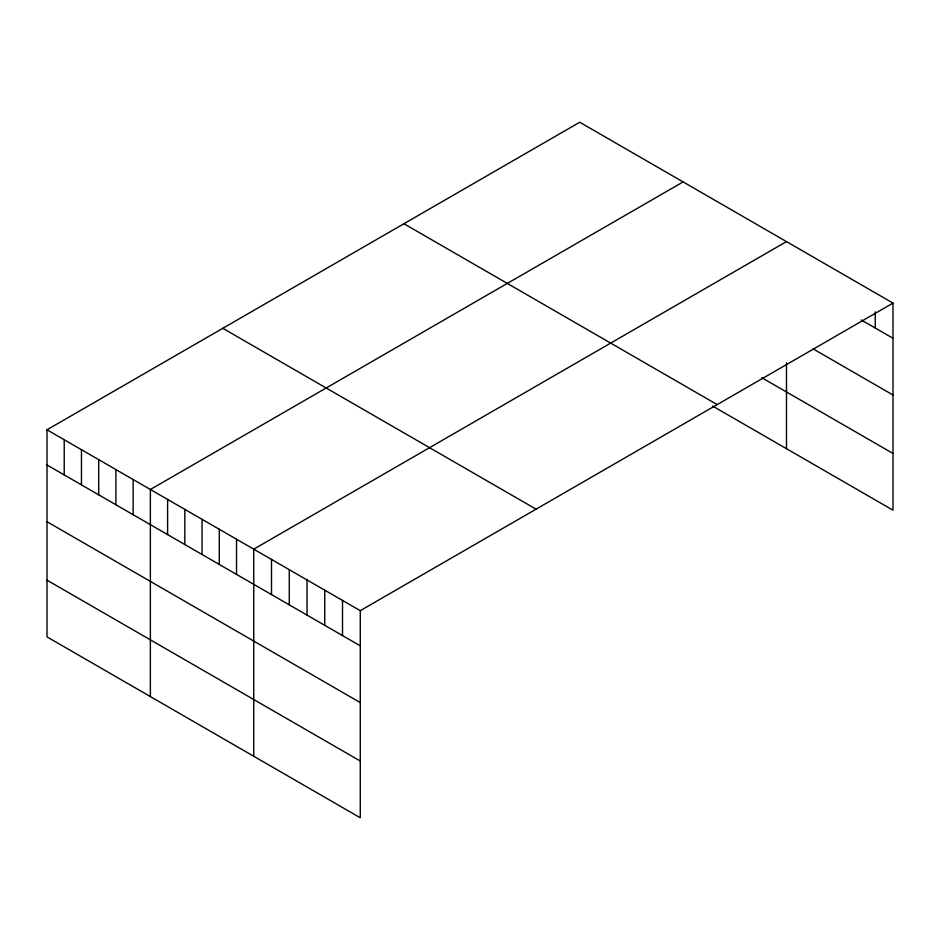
<?xml version="1.0" encoding="UTF-8"?>
<svg xmlns="http://www.w3.org/2000/svg" width="940" height="940" viewBox="0 0 940 940"><rect width="100%" height="100%" fill="white"/><g stroke="black" fill="none" stroke-linecap="round" stroke-linejoin="round"><path stroke-width="1.41" d="M47 429.803L360.267 610.671L360.267 817.765L47 636.897L47 429.803L579.733 122.235L893 303.103L893 510.197L712.649 406.068M683.11 181.925L150.377 489.493L150.377 696.587M786.486 241.604L253.753 549.172L253.753 756.277M360.267 610.671L893 303.103M861.298 319.964L893 338.271M813.112 348.881L893 395M761.87 377.751L893 453.456M403.93 223.732L717.197 404.599M222.804 328.307L536.07 509.174M47 464.971L360.267 645.839M47 521.712L360.267 702.58M47 580.168L360.267 761.024M875.246 311.904L875.246 328.013M786.486 362.734L786.486 448.697M342.512 600.425L342.512 635.593M324.758 590.167L324.758 625.335M307.016 579.921L307.016 615.089M289.262 569.675L289.262 604.843M271.507 559.429L271.507 594.597M236.528 539.231L236.528 574.399M219.302 529.279L219.302 564.447M202.065 519.338L202.065 554.506M184.839 509.386L184.839 544.554M167.602 499.434L167.602 534.613M133.151 479.541L133.151 514.709M115.914 469.601L115.914 504.768M98.688 459.648L98.688 494.816M81.463 449.696L81.463 484.876M64.225 439.755L64.225 474.923"/></g></svg>
